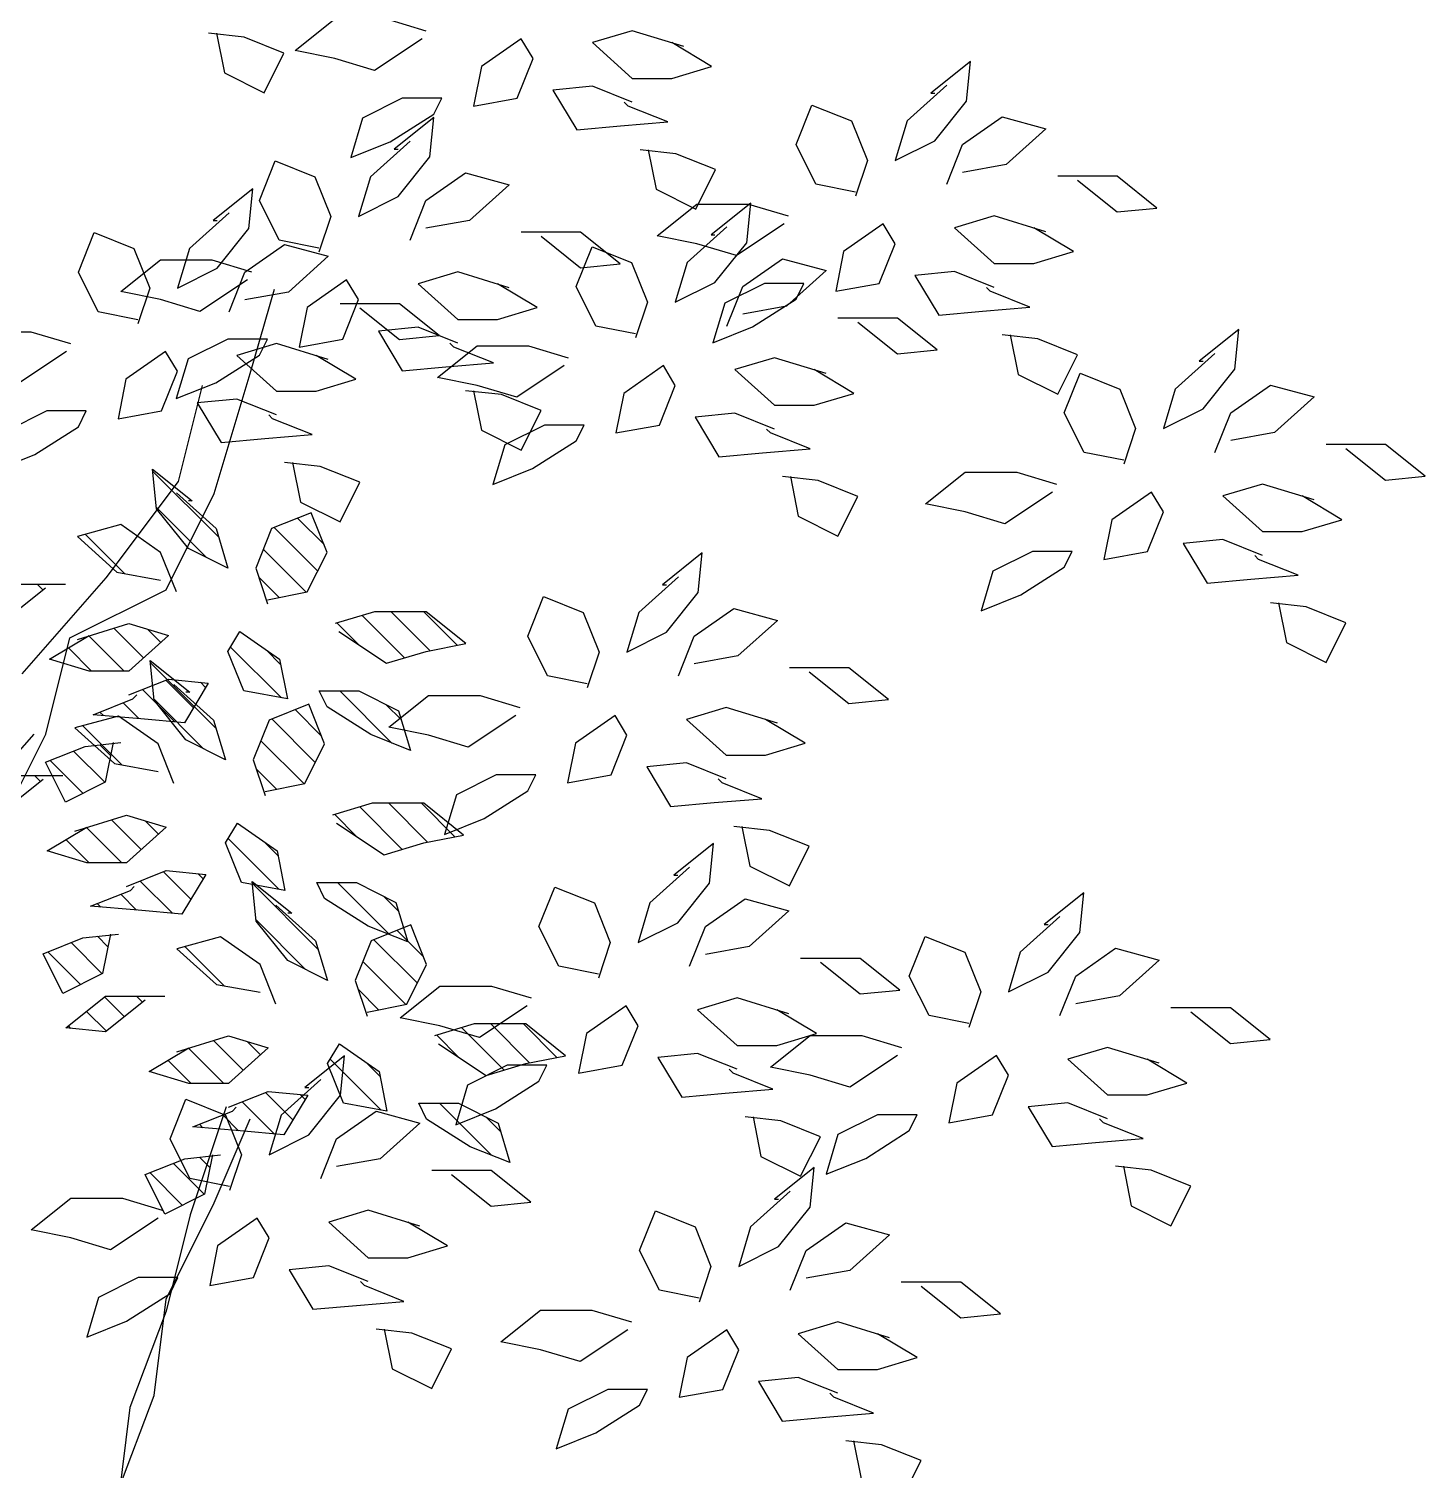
# Model space of a CAD drawing. Header units: millimetres. Extents: x 577 to 2337, y 236 to 943.
# Drawn here: x 823.376 to 824.844, y 700.283 to 701.798 of the extents above; entities that cross this region are included whole.
import ezdxf

# ---------------------------------------------------------------- set-up
doc = ezdxf.new("R2010")
doc.units = ezdxf.units.MM
doc.header["$LTSCALE"] = 0.01
doc.linetypes.add('SOLID_LINE', pattern=[0])
doc.layers.add('06-Furn', color=4, linetype='Continuous')

# ---------------------------------------------------------------- blocks, each defined once
blk = doc.blocks.new('Tree 04')
at = {"layer": '06-Furn', "color": 88, "linetype": 'SOLID_LINE'}
for p, q in [((848.4513, 598.9977), (848.493, 599.0311)), ((848.5472, 599.0311), (848.5888, 599.0186)), ((848.3977, 599.0119), (848.3602, 599.016)), ((848.3685, 599.016), (848.3769, 598.9744)), ((848.8056, 599.0186), (848.7639, 599.0061)), ((848.8598, 599.0019), (848.8056, 599.0186)), ((848.4394, 598.9952), (848.3977, 599.0119)), ((848.5847, 599.0102), (848.5347, 598.9769)), ((848.6889, 599.0102), (848.6472, 598.9811)), ((848.7014, 598.9894), (848.6889, 599.0102)), ((848.7639, 599.0061), (848.8056, 598.9686)), ((848.8889, 598.9811), (848.8473, 599.0061)), ((848.4186, 598.9535), (848.4394, 598.9952)), ((848.493, 598.9894), (848.4513, 598.9977)), ((848.5347, 598.9769), (848.493, 598.9894)), ((848.6847, 598.9478), (848.7014, 598.9894)), ((849.1612, 598.9863), (849.1195, 598.953)), ((849.157, 598.9447), (849.1612, 598.9863)), ((848.3769, 598.9744), (848.4186, 598.9535)), ((848.6472, 598.9811), (848.6389, 598.9394)), ((848.8056, 598.9686), (848.8473, 598.9686)), ((848.8473, 598.9686), (848.8889, 598.9811)), ((848.7639, 598.9603), (848.7222, 598.9561)), ((848.7222, 598.9561), (848.7472, 598.9144)), ((848.8056, 598.9436), (848.7639, 598.9603)), ((849.1362, 598.9614), (849.0945, 598.9239)), ((848.5638, 598.9478), (848.5222, 598.9269)), ((848.6055, 598.9478), (848.5638, 598.9478)), ((848.5972, 598.9311), (848.6055, 598.9478)), ((848.6389, 598.9394), (848.6847, 598.9478)), ((848.8014, 598.9394), (848.7972, 598.9436)), ((848.8431, 598.9228), (848.8014, 598.9394)), ((848.9778, 598.8989), (848.9945, 598.9405)), ((848.9945, 598.9405), (849.0361, 598.9239)), ((849.1195, 598.953), (849.1237, 598.953)), ((849.1237, 598.903), (849.157, 598.9447)), ((848.5222, 598.9269), (848.5097, 598.8853)), ((848.5513, 598.9019), (848.5972, 598.9311)), ((848.5971, 598.9276), (848.5555, 598.8943)), ((848.593, 598.886), (848.5971, 598.9276)), ((849.0361, 598.9239), (849.0528, 598.8822)), ((849.0945, 598.9239), (849.082, 598.8822)), ((849.1528, 598.8989), (849.1945, 598.928)), ((849.1945, 598.928), (849.2404, 598.9155)), ((848.7472, 598.9144), (848.7931, 598.9186)), ((848.7931, 598.9186), (848.8431, 598.9228)), ((849.2404, 598.9155), (849.1987, 598.8781)), ((848.5097, 598.8853), (848.5513, 598.9019)), ((848.5721, 598.9026), (848.5304, 598.8652)), ((848.5555, 598.8943), (848.5596, 598.8943)), ((848.8514, 598.8894), (848.8139, 598.8936)), ((848.8222, 598.8936), (848.8306, 598.852)), ((848.9986, 598.8572), (848.9778, 598.8989)), ((849.082, 598.8822), (849.1237, 598.903)), ((849.1362, 598.8572), (849.1528, 598.8989)), ((848.4137, 598.8402), (848.4304, 598.8818)), ((848.4304, 598.8818), (848.4721, 598.8652)), ((848.5596, 598.8443), (848.593, 598.886)), ((848.8931, 598.8728), (848.8514, 598.8894)), ((849.0528, 598.8822), (849.0403, 598.8447)), ((849.1987, 598.8781), (849.1528, 598.8697)), ((848.4721, 598.8652), (848.4888, 598.8235)), ((848.5304, 598.8652), (848.5179, 598.8235)), ((848.5888, 598.8402), (848.6305, 598.8693)), ((848.6305, 598.8693), (848.6763, 598.8568)), ((848.8723, 598.8311), (848.8931, 598.8728)), ((849.3154, 598.8656), (849.2529, 598.8656)), ((849.3571, 598.8322), (849.3154, 598.8656)), ((848.4068, 598.8523), (848.3651, 598.819)), ((848.4026, 598.8106), (848.4068, 598.8523)), ((848.6763, 598.8568), (848.6346, 598.8193)), ((848.8306, 598.852), (848.8723, 598.8311)), ((849.0403, 598.8489), (848.9986, 598.8572)), ((849.2737, 598.8614), (849.3154, 598.8281)), ((848.4346, 598.7985), (848.4137, 598.8402)), ((848.5179, 598.8235), (848.5596, 598.8443)), ((848.5721, 598.7985), (848.5888, 598.8402)), ((848.8319, 598.8031), (848.8736, 598.8364)), ((848.8736, 598.8364), (848.9278, 598.8364)), ((848.9301, 598.8373), (848.8884, 598.804)), ((848.9259, 598.7957), (848.9301, 598.8373)), ((848.9278, 598.8364), (848.9695, 598.8239)), ((849.3154, 598.8281), (849.3571, 598.8322)), ((848.3818, 598.8273), (848.3401, 598.7898)), ((848.3651, 598.819), (848.3693, 598.819)), ((848.4888, 598.8235), (848.4763, 598.786)), ((848.6346, 598.8193), (848.5888, 598.811)), ((849.1862, 598.8239), (849.1445, 598.8114)), ((849.2404, 598.8073), (849.1862, 598.8239)), ((848.2234, 598.7648), (848.2401, 598.8065)), ((848.2401, 598.8065), (848.2817, 598.7898)), ((848.3693, 598.769), (848.4026, 598.8106)), ((848.7513, 598.8068), (848.6888, 598.8068)), ((848.7097, 598.8027), (848.7513, 598.7694)), ((848.793, 598.7735), (848.7513, 598.8068)), ((848.8736, 598.7948), (848.8319, 598.8031)), ((848.9051, 598.8124), (848.8634, 598.7749)), ((848.8884, 598.804), (848.8926, 598.804)), ((848.9653, 598.8156), (848.9153, 598.7823)), ((849.0695, 598.8156), (849.0278, 598.7864)), ((849.082, 598.7948), (849.0695, 598.8156)), ((849.1445, 598.8114), (849.1862, 598.7739)), ((849.2695, 598.7864), (849.2279, 598.8114)), ((848.2817, 598.7898), (848.2984, 598.7482)), ((848.3401, 598.7898), (848.3276, 598.7482)), ((848.3984, 598.7648), (848.4401, 598.794)), ((848.4763, 598.7902), (848.4346, 598.7985)), ((848.4401, 598.794), (848.486, 598.7815)), ((848.7467, 598.7499), (848.7634, 598.7915)), ((848.7634, 598.7915), (848.805, 598.7749)), ((848.9153, 598.7823), (848.8736, 598.7948)), ((848.8926, 598.754), (848.9259, 598.7957)), ((849.0653, 598.7531), (849.082, 598.7948)), ((848.2679, 598.7444), (848.3096, 598.7777)), ((848.3096, 598.7777), (848.3637, 598.7777)), ((848.3637, 598.7777), (848.4054, 598.7652)), ((848.486, 598.7815), (848.4443, 598.744)), ((848.7513, 598.7694), (848.793, 598.7735)), ((848.805, 598.7749), (848.8217, 598.7332)), ((848.8634, 598.7749), (848.8509, 598.7332)), ((848.9217, 598.7499), (848.9634, 598.779)), ((848.9634, 598.779), (849.0093, 598.7665)), ((849.0278, 598.7864), (849.0195, 598.7448)), ((849.1862, 598.7739), (849.2279, 598.7739)), ((849.2279, 598.7739), (849.2695, 598.7864)), ((848.2442, 598.7232), (848.2234, 598.7648)), ((848.3276, 598.7482), (848.3693, 598.769)), ((848.4012, 598.7569), (848.3512, 598.7235)), ((848.3818, 598.7232), (848.3984, 598.7648)), ((848.5054, 598.7569), (848.4638, 598.7277)), ((848.5179, 598.736), (848.5054, 598.7569)), ((848.6221, 598.7652), (848.5805, 598.7527)), ((848.6763, 598.7485), (848.6221, 598.7652)), ((849.0093, 598.7665), (848.9676, 598.7291)), ((849.1445, 598.7656), (849.1028, 598.7614)), ((849.1028, 598.7614), (849.1278, 598.7198)), ((849.1862, 598.7489), (849.1445, 598.7656)), ((848.3096, 598.736), (848.2679, 598.7444)), ((848.2984, 598.7482), (848.2859, 598.7107)), ((848.4443, 598.744), (848.3984, 598.7357)), ((848.4041, 598.6585), (848.4294, 598.7469)), ((848.5805, 598.7527), (848.6221, 598.7152)), ((848.7055, 598.7277), (848.6638, 598.7527)), ((848.7675, 598.7082), (848.7467, 598.7499)), ((848.8509, 598.7332), (848.8926, 598.754)), ((848.9445, 598.7531), (848.9028, 598.7323)), ((848.9051, 598.7082), (848.9217, 598.7499)), ((848.9861, 598.7531), (848.9445, 598.7531)), ((848.9778, 598.7364), (848.9861, 598.7531)), ((849.0195, 598.7448), (849.0653, 598.7531)), ((849.182, 598.7448), (849.1779, 598.7489)), ((849.2237, 598.7281), (849.182, 598.7448)), ((848.3512, 598.7235), (848.3096, 598.736)), ((848.4638, 598.7277), (848.4554, 598.6861)), ((848.561, 598.7315), (848.4985, 598.7315)), ((848.5013, 598.6944), (848.5179, 598.736)), ((848.5193, 598.7273), (848.561, 598.694)), ((848.6027, 598.6982), (848.561, 598.7315)), ((848.6638, 598.7152), (848.7055, 598.7277)), ((848.8217, 598.7332), (848.8092, 598.6957)), ((848.9028, 598.7323), (848.8903, 598.6906)), ((848.9676, 598.7291), (848.9217, 598.7207)), ((848.9319, 598.7073), (848.9778, 598.7364)), ((849.1737, 598.7239), (849.2237, 598.7281)), ((848.2859, 598.7148), (848.2442, 598.7232)), ((848.6221, 598.7152), (848.6638, 598.7152)), ((849.0843, 598.7166), (849.0218, 598.7166)), ((849.0426, 598.7124), (849.0843, 598.6791)), ((849.126, 598.6832), (849.0843, 598.7166)), ((849.1278, 598.7198), (849.1737, 598.7239)), ((848.1192, 598.7023), (848.1734, 598.7023)), ((848.1734, 598.7023), (848.2151, 598.6898)), ((848.5805, 598.7069), (848.5388, 598.7027)), ((848.5388, 598.7027), (848.5638, 598.6611)), ((848.561, 598.694), (848.6027, 598.6982)), ((848.6221, 598.6902), (848.5805, 598.7069)), ((848.8092, 598.6999), (848.7675, 598.7082)), ((848.8903, 598.6906), (848.9319, 598.7073)), ((849.232, 598.6948), (849.1945, 598.699)), ((849.2029, 598.699), (849.2112, 598.6573)), ((849.4432, 598.7045), (849.4015, 598.6712)), ((849.439, 598.6629), (849.4432, 598.7045)), ((848.2109, 598.6815), (848.1609, 598.6482)), ((848.3151, 598.6815), (848.2734, 598.6524)), ((848.3276, 598.6607), (848.3151, 598.6815)), ((848.3804, 598.6944), (848.3387, 598.6736)), ((848.4221, 598.6944), (848.3804, 598.6944)), ((848.4318, 598.6898), (848.3901, 598.6774)), ((848.4137, 598.6777), (848.4221, 598.6944)), ((848.486, 598.6732), (848.4318, 598.6898)), ((848.4554, 598.6861), (848.5013, 598.6944)), ((848.6008, 598.6541), (848.6425, 598.6874)), ((848.618, 598.6861), (848.6138, 598.6902)), ((848.6597, 598.6694), (848.618, 598.6861)), ((848.6425, 598.6874), (848.6967, 598.6874)), ((848.6967, 598.6874), (848.7384, 598.6749)), ((849.0843, 598.6791), (849.126, 598.6832)), ((849.2737, 598.6781), (849.232, 598.6948)), ((848.3387, 598.6736), (848.3262, 598.6319)), ((848.3679, 598.6486), (848.4137, 598.6777)), ((848.3901, 598.6774), (848.4318, 598.6399)), ((848.5151, 598.6524), (848.4735, 598.6774)), ((848.6096, 598.6652), (848.6597, 598.6694)), ((848.7342, 598.6666), (848.6842, 598.6333)), ((848.8384, 598.6666), (848.7967, 598.6374)), ((848.8509, 598.6458), (848.8384, 598.6666)), ((848.9551, 598.6749), (848.9134, 598.6624)), ((849.0093, 598.6582), (848.9551, 598.6749)), ((849.2529, 598.6365), (849.2737, 598.6781)), ((849.4182, 598.6795), (849.3765, 598.642)), ((849.4015, 598.6712), (849.4057, 598.6712)), ((848.2734, 598.6524), (848.2651, 598.6107)), ((848.3109, 598.619), (848.3276, 598.6607)), ((848.3661, 598.5321), (848.4041, 598.6585)), ((848.4735, 598.6399), (848.5151, 598.6524)), ((848.5638, 598.6611), (848.6096, 598.6652)), ((848.6425, 598.6458), (848.6008, 598.6541)), ((848.9134, 598.6624), (848.9551, 598.6249)), ((849.0384, 598.6374), (848.9968, 598.6624)), ((849.2112, 598.6573), (849.2529, 598.6365)), ((849.2598, 598.617), (849.2765, 598.6587)), ((849.2765, 598.6587), (849.3182, 598.642)), ((849.4057, 598.6212), (849.439, 598.6629)), ((848.3262, 598.6319), (848.3679, 598.6486)), ((848.3535, 598.6458), (848.3282, 598.5447)), ((848.4318, 598.6399), (848.4735, 598.6399)), ((848.668, 598.6361), (848.6305, 598.6402)), ((848.6388, 598.6402), (848.6471, 598.5986)), ((848.6842, 598.6333), (848.6425, 598.6458)), ((848.7097, 598.6194), (848.668, 598.6361)), ((848.7967, 598.6374), (848.7884, 598.5958)), ((848.8342, 598.6041), (848.8509, 598.6458)), ((848.9968, 598.6249), (849.0384, 598.6374)), ((849.3182, 598.642), (849.3348, 598.6004)), ((849.3765, 598.642), (849.364, 598.6004)), ((849.4349, 598.617), (849.4765, 598.6462)), ((849.4765, 598.6462), (849.5224, 598.6337)), ((848.3901, 598.6315), (848.3484, 598.6274)), ((848.3484, 598.6274), (848.3734, 598.5857)), ((848.4318, 598.6149), (848.3901, 598.6315)), ((848.9551, 598.6249), (848.9968, 598.6249)), ((849.364, 598.6004), (849.4057, 598.6212)), ((849.5224, 598.6337), (849.4807, 598.5962)), ((848.1901, 598.619), (848.1484, 598.5982)), ((848.2317, 598.619), (848.1901, 598.619)), ((848.2234, 598.6024), (848.2317, 598.619)), ((848.2651, 598.6107), (848.3109, 598.619)), ((848.4276, 598.6107), (848.4235, 598.6149)), ((848.4693, 598.5941), (848.4276, 598.6107)), ((848.6888, 598.5778), (848.7097, 598.6194)), ((848.9134, 598.6166), (848.8717, 598.6124)), ((848.8717, 598.6124), (848.8967, 598.5708)), ((848.9551, 598.5999), (848.9134, 598.6166)), ((849.2807, 598.5754), (849.2598, 598.617)), ((849.4182, 598.5754), (849.4349, 598.617)), ((848.1775, 598.5732), (848.2234, 598.6024)), ((848.3734, 598.5857), (848.4193, 598.5899)), ((848.4193, 598.5899), (848.4693, 598.5941)), ((848.6471, 598.5986), (848.6888, 598.5778)), ((848.7134, 598.6041), (848.6717, 598.5833)), ((848.755, 598.6041), (848.7134, 598.6041)), ((848.7467, 598.5874), (848.755, 598.6041)), ((848.7884, 598.5958), (848.8342, 598.6041)), ((848.9509, 598.5958), (848.9468, 598.5999)), ((848.9926, 598.5791), (848.9509, 598.5958)), ((849.3348, 598.6004), (849.3223, 598.5629)), ((849.4807, 598.5962), (849.4349, 598.5879)), ((848.6717, 598.5833), (848.6592, 598.5416)), ((848.7009, 598.5583), (848.7467, 598.5874)), ((848.8967, 598.5708), (848.9426, 598.5749)), ((848.9426, 598.5749), (848.9926, 598.5791)), ((849.3223, 598.5671), (849.2807, 598.5754)), ((849.5974, 598.5837), (849.5349, 598.5837)), ((849.5557, 598.5796), (849.5974, 598.5462)), ((849.6391, 598.5504), (849.5974, 598.5837)), ((848.1359, 598.5566), (848.1775, 598.5732)), ((848.4776, 598.5607), (848.4401, 598.5649)), ((848.4485, 598.5649), (848.4568, 598.5232)), ((848.5193, 598.5441), (848.4776, 598.5607)), ((848.3282, 598.5447), (848.2523, 598.4436)), ((848.3056, 598.5162), (848.3014, 598.5578)), ((848.3014, 598.5578), (848.3431, 598.5245)), ((848.3709, 598.4863), (848.3017, 598.5554)), ((848.6592, 598.5416), (848.7009, 598.5583)), ((849.0009, 598.5458), (848.9634, 598.55)), ((848.9718, 598.55), (848.9801, 598.5083)), ((849.0426, 598.5291), (849.0009, 598.5458)), ((849.1139, 598.5213), (849.1556, 598.5546)), ((849.1556, 598.5546), (849.2098, 598.5546)), ((849.2098, 598.5546), (849.2515, 598.5421)), ((849.5974, 598.5462), (849.6391, 598.5504)), ((848.3156, 598.431), (848.3661, 598.5321)), ((848.3265, 598.5328), (848.3681, 598.4953)), ((848.4985, 598.5024), (848.5193, 598.5441)), ((849.2473, 598.5337), (849.1973, 598.5004)), ((849.3515, 598.5337), (849.3098, 598.5046)), ((849.364, 598.5129), (849.3515, 598.5337)), ((849.4682, 598.5421), (849.4265, 598.5296)), ((849.4265, 598.5296), (849.4682, 598.4921)), ((849.5224, 598.5254), (849.4682, 598.5421)), ((849.5516, 598.5046), (849.5099, 598.5296)), ((848.3576, 598.4652), (848.3055, 598.5173)), ((848.339, 598.4745), (848.3056, 598.5162)), ((848.3431, 598.5245), (848.339, 598.5245)), ((848.4568, 598.5232), (848.4985, 598.5024)), ((849.0218, 598.4875), (849.0426, 598.5291)), ((849.1556, 598.5129), (849.1139, 598.5213)), ((848.2681, 598.4995), (848.2223, 598.487)), ((848.3098, 598.4703), (848.2681, 598.4995)), ((848.4682, 598.512), (848.4265, 598.4953)), ((848.4816, 598.4785), (848.4538, 598.5062)), ((848.4848, 598.4703), (848.4682, 598.512)), ((848.9801, 598.5083), (849.0218, 598.4875)), ((849.1973, 598.5004), (849.1556, 598.5129)), ((849.3098, 598.5046), (849.3015, 598.4629)), ((849.3473, 598.4713), (849.364, 598.5129)), ((849.5099, 598.4921), (849.5516, 598.5046)), ((848.2223, 598.487), (848.2639, 598.4495)), ((848.2718, 598.4481), (848.2306, 598.4893)), ((848.3681, 598.4953), (848.3806, 598.4537)), ((848.4265, 598.4953), (848.4098, 598.4537)), ((848.475, 598.4507), (848.4293, 598.4964)), ((849.4265, 598.4838), (849.3849, 598.4796)), ((849.4682, 598.4671), (849.4265, 598.4838)), ((849.4682, 598.4921), (849.5099, 598.4921)), ((848.3265, 598.4287), (848.3098, 598.4703)), ((848.3806, 598.4537), (848.339, 598.4745)), ((848.463, 598.4285), (848.4178, 598.4736)), ((848.464, 598.4287), (848.4848, 598.4703)), ((848.8792, 598.4697), (848.8375, 598.4363)), ((848.875, 598.428), (848.8792, 598.4697)), ((849.2265, 598.4713), (849.1848, 598.4504)), ((849.2682, 598.4713), (849.2265, 598.4713)), ((849.2598, 598.4546), (849.2682, 598.4713)), ((849.3015, 598.4629), (849.3473, 598.4713)), ((849.3849, 598.4796), (849.4099, 598.438)), ((848.4098, 598.4537), (848.4223, 598.4162)), ((849.214, 598.4255), (849.2598, 598.4546)), ((849.464, 598.4629), (849.4599, 598.4671)), ((849.5057, 598.4463), (849.464, 598.4629)), ((848.2639, 598.4495), (848.3098, 598.4412)), ((848.4344, 598.4228), (848.413, 598.4441)), ((848.8541, 598.4447), (848.8125, 598.4072)), ((849.1848, 598.4504), (849.1723, 598.4088)), ((849.4099, 598.438), (849.4557, 598.4421)), ((849.4557, 598.4421), (849.5057, 598.4463)), ((848.1472, 598.437), (848.2098, 598.437)), ((848.1889, 598.4328), (848.1472, 598.3995)), ((848.1862, 598.4307), (848.1799, 598.437)), ((848.4223, 598.4204), (848.464, 598.4287)), ((848.6958, 598.3822), (848.7124, 598.4238)), ((848.7124, 598.4238), (848.7541, 598.4072)), ((848.8375, 598.4363), (848.8416, 598.4363)), ((848.8416, 598.3864), (848.875, 598.428)), ((849.1723, 598.4088), (849.214, 598.4255)), ((848.8708, 598.3822), (848.9125, 598.4113)), ((848.9125, 598.4113), (848.9583, 598.3988)), ((849.5141, 598.413), (849.4765, 598.4171)), ((849.4849, 598.4171), (849.4932, 598.3755)), ((849.5557, 598.3963), (849.5141, 598.413)), ((848.2223, 598.3787), (848.2764, 598.3954)), ((848.2764, 598.3954), (848.3181, 598.3829)), ((848.5348, 598.4079), (848.4932, 598.3954)), ((848.5185, 598.3729), (848.4954, 598.396)), ((848.5663, 598.3594), (848.5218, 598.4039)), ((848.589, 598.4079), (848.5348, 598.4079)), ((848.593, 598.367), (848.5522, 598.4079)), ((848.6216, 598.3727), (848.5865, 598.4079)), ((848.6307, 598.3745), (848.589, 598.4079)), ((848.7541, 598.4072), (848.7708, 598.3655)), ((848.8125, 598.4072), (848.8, 598.3655)), ((848.9583, 598.3988), (848.9167, 598.3614)), ((849.5349, 598.3546), (849.5557, 598.3963)), ((848.1931, 598.3579), (848.2348, 598.3829)), ((848.2716, 598.3454), (848.2343, 598.3826)), ((848.2919, 598.3593), (848.2607, 598.3905)), ((848.3181, 598.3829), (848.2764, 598.3454)), ((848.31, 598.3756), (848.2961, 598.3895)), ((848.3806, 598.3662), (848.3931, 598.387)), ((848.3931, 598.387), (848.4348, 598.3579)), ((848.4973, 598.387), (848.5474, 598.3537)), ((848.7166, 598.3405), (848.6958, 598.3822)), ((848.8, 598.3655), (848.8416, 598.3864)), ((848.8541, 598.3405), (848.8708, 598.3822)), ((848.2373, 598.3454), (848.2129, 598.3698)), ((848.3973, 598.3246), (848.3806, 598.3662)), ((848.4368, 598.3174), (848.3834, 598.3708)), ((848.4359, 598.3526), (848.4208, 598.3677)), ((848.5474, 598.3537), (848.589, 598.3662)), ((848.589, 598.3662), (848.6307, 598.3745)), ((848.7708, 598.3655), (848.7583, 598.328)), ((849.4932, 598.3755), (849.5349, 598.3546)), ((848.2348, 598.3454), (848.1931, 598.3579)), ((848.303, 598.3149), (848.2988, 598.3565)), ((848.2988, 598.3565), (848.3405, 598.3232)), ((848.3682, 598.285), (848.2991, 598.3541)), ((848.4348, 598.3579), (848.4432, 598.3162)), ((848.9167, 598.3614), (848.8708, 598.353)), ((849.0334, 598.3489), (848.9708, 598.3489)), ((849.075, 598.3155), (849.0334, 598.3489)), ((848.2764, 598.3454), (848.2348, 598.3454)), ((848.2764, 598.3204), (848.3181, 598.3371)), ((848.3443, 598.307), (848.3153, 598.3359)), ((848.3181, 598.3371), (848.3598, 598.3329)), ((848.3598, 598.3329), (848.3348, 598.2912)), ((848.3571, 598.3284), (848.3519, 598.3337)), ((848.7583, 598.3322), (848.7166, 598.3405)), ((848.9917, 598.3447), (849.0334, 598.3114)), ((848.2806, 598.3162), (848.2848, 598.3204)), ((848.3248, 598.2921), (848.2908, 598.3261)), ((848.3238, 598.3315), (848.3655, 598.294)), ((848.3405, 598.3232), (848.3364, 598.3232)), ((848.4432, 598.3162), (848.3973, 598.3246)), ((848.4848, 598.3079), (848.4765, 598.3246)), ((848.4765, 598.3246), (848.5182, 598.3246)), ((848.553, 598.2698), (848.4983, 598.3246)), ((848.5182, 598.3246), (848.5599, 598.3037)), ((848.5499, 598.2864), (848.5916, 598.3197)), ((848.5916, 598.3197), (848.6458, 598.3197)), ((848.6458, 598.3197), (848.6874, 598.3072)), ((848.2389, 598.2996), (848.2806, 598.3162)), ((848.2497, 598.2987), (848.246, 598.3024)), ((848.2871, 598.2956), (848.2705, 598.3122)), ((848.355, 598.2639), (848.3029, 598.316)), ((848.3364, 598.2732), (848.303, 598.3149)), ((848.4656, 598.3107), (848.4239, 598.294)), ((848.479, 598.2772), (848.4512, 598.305)), ((848.4822, 598.269), (848.4656, 598.3107)), ((848.5307, 598.2787), (848.4848, 598.3079)), ((848.5626, 598.2945), (848.5469, 598.3102)), ((848.5599, 598.3037), (848.5724, 598.2621)), ((848.9042, 598.3072), (848.8625, 598.2947)), ((848.9583, 598.2906), (848.9042, 598.3072)), ((849.0334, 598.3114), (849.075, 598.3155)), ((848.2655, 598.2982), (848.2197, 598.2857)), ((848.2692, 598.2468), (848.228, 598.288)), ((848.2889, 598.2954), (848.2389, 598.2996)), ((848.3072, 598.269), (848.2655, 598.2982)), ((848.3348, 598.2912), (848.2889, 598.2954)), ((848.3655, 598.294), (848.378, 598.2524)), ((848.4239, 598.294), (848.4072, 598.2524)), ((848.4724, 598.2494), (848.4267, 598.2952)), ((848.6833, 598.2989), (848.6333, 598.2656)), ((848.7875, 598.2989), (848.7458, 598.2697)), ((848.8, 598.2781), (848.7875, 598.2989)), ((848.8625, 598.2947), (848.9042, 598.2572)), ((848.9875, 598.2697), (848.9458, 598.2947)), ((848.1764, 598.2793), (848.0879, 598.1782)), ((848.2197, 598.2857), (848.2613, 598.2482)), ((848.378, 598.2524), (848.3364, 598.2732)), ((848.4603, 598.2272), (848.4152, 598.2723)), ((848.5724, 598.2621), (848.5307, 598.2787)), ((848.5916, 598.2781), (848.5499, 598.2864)), ((848.6333, 598.2656), (848.5916, 598.2781)), ((848.7833, 598.2364), (848.8, 598.2781)), ((848.1889, 598.2496), (848.2306, 598.2662)), ((848.2511, 598.2286), (848.2184, 598.2614)), ((848.2306, 598.2662), (848.2681, 598.2704)), ((848.2571, 598.2569), (848.2461, 598.268)), ((848.2598, 598.2704), (848.2514, 598.2288)), ((848.3238, 598.2274), (848.3072, 598.269)), ((848.4614, 598.2274), (848.4822, 598.269)), ((848.7458, 598.2697), (848.7375, 598.2281)), ((848.9042, 598.2572), (848.9458, 598.2572)), ((848.9458, 598.2572), (848.9875, 598.2697)), ((848.2098, 598.2079), (848.1889, 598.2496)), ((848.2282, 598.2172), (848.1938, 598.2516)), ((848.2613, 598.2482), (848.3072, 598.2399)), ((848.4072, 598.2524), (848.4197, 598.2149)), ((848.4317, 598.2215), (848.4104, 598.2428)), ((848.8625, 598.2489), (848.8208, 598.2447)), ((848.8208, 598.2447), (848.8458, 598.2031)), ((848.9042, 598.2322), (848.8625, 598.2489)), ((848.1446, 598.2357), (848.2071, 598.2357)), ((848.1863, 598.2316), (848.1446, 598.1982)), ((848.1836, 598.2294), (848.1773, 598.2357)), ((848.2514, 598.2288), (848.2098, 598.2079)), ((848.4197, 598.2191), (848.4614, 598.2274)), ((848.6624, 598.2364), (848.6208, 598.2156)), ((848.7041, 598.2364), (848.6624, 598.2364)), ((848.6958, 598.2197), (848.7041, 598.2364)), ((848.7375, 598.2281), (848.7833, 598.2364)), ((848.9, 598.2281), (848.8958, 598.2322)), ((848.9417, 598.2114), (848.9, 598.2281)), ((848.6208, 598.2156), (848.6082, 598.1739)), ((848.6499, 598.1906), (848.6958, 598.2197)), ((848.8917, 598.2073), (848.9417, 598.2114)), ((848.5322, 598.2066), (848.4906, 598.1941)), ((848.5637, 598.1581), (848.5192, 598.2027)), ((848.5864, 598.2066), (848.5322, 598.2066)), ((848.5904, 598.1657), (848.5496, 598.2066)), ((848.619, 598.1714), (848.5839, 598.2066)), ((848.6281, 598.1732), (848.5864, 598.2066)), ((848.8458, 598.2031), (848.8917, 598.2073)), ((848.1905, 598.1566), (848.2322, 598.1816)), ((848.2197, 598.1774), (848.2738, 598.1941)), ((848.269, 598.1441), (848.2317, 598.1813)), ((848.2893, 598.158), (848.2581, 598.1892)), ((848.2738, 598.1941), (848.3155, 598.1816)), ((848.3155, 598.1816), (848.2738, 598.1441)), ((848.3074, 598.1743), (848.2935, 598.1882)), ((848.378, 598.1649), (848.3905, 598.1857)), ((848.3905, 598.1857), (848.4322, 598.1566)), ((848.5159, 598.1717), (848.4928, 598.1947)), ((848.4947, 598.1857), (848.5447, 598.1524)), ((848.6082, 598.1739), (848.6499, 598.1906)), ((848.95, 598.1781), (848.9125, 598.1823)), ((848.9208, 598.1823), (848.9292, 598.1406)), ((848.2346, 598.1441), (848.2103, 598.1685)), ((848.4342, 598.1161), (848.3808, 598.1695)), ((848.4333, 598.1513), (848.4182, 598.1664)), ((848.5864, 598.1649), (848.6281, 598.1732)), ((848.9917, 598.1614), (848.95, 598.1781)), ((848.2322, 598.1441), (848.1905, 598.1566)), ((848.3947, 598.1233), (848.378, 598.1649)), ((848.4322, 598.1566), (848.4405, 598.1149)), ((848.5447, 598.1524), (848.5864, 598.1649)), ((848.8909, 598.1643), (848.8492, 598.131)), ((848.8867, 598.1227), (848.8909, 598.1643)), ((848.9708, 598.1198), (848.9917, 598.1614)), ((848.2738, 598.1441), (848.2322, 598.1441)), ((848.2738, 598.1191), (848.3155, 598.1358)), ((848.3155, 598.1358), (848.3572, 598.1316)), ((848.8659, 598.1393), (848.8242, 598.1019)), ((848.9292, 598.1406), (848.9708, 598.1198)), ((848.3222, 598.0909), (848.2882, 598.1248)), ((848.3416, 598.1057), (848.3127, 598.1346)), ((848.3572, 598.1316), (848.3322, 598.0899)), ((848.3545, 598.1272), (848.3493, 598.1324)), ((848.4405, 598.1149), (848.3947, 598.1233)), ((848.4103, 598.0828), (848.4061, 598.1245)), ((848.4061, 598.1245), (848.4478, 598.0912)), ((848.4755, 598.053), (848.4063, 598.1221)), ((848.4822, 598.1066), (848.4739, 598.1233)), ((848.4739, 598.1233), (848.5156, 598.1233)), ((848.5504, 598.0685), (848.4956, 598.1233)), ((848.5156, 598.1233), (848.5572, 598.1024)), ((848.8492, 598.131), (848.8534, 598.131)), ((848.8534, 598.081), (848.8867, 598.1227)), ((848.2363, 598.0983), (848.278, 598.1149)), ((848.2845, 598.0943), (848.2679, 598.1109)), ((848.278, 598.1149), (848.2822, 598.1191)), ((848.5281, 598.0775), (848.4822, 598.1066)), ((848.56, 598.0932), (848.5443, 598.1089)), ((848.7075, 598.0769), (848.7242, 598.1185)), ((848.7242, 598.1185), (848.7659, 598.1019)), ((848.8826, 598.0769), (848.9243, 598.106)), ((848.9243, 598.106), (848.9701, 598.0935)), ((849.2802, 598.1124), (849.2385, 598.0791)), ((849.2761, 598.0707), (849.2802, 598.1124)), ((848.2863, 598.0941), (848.2363, 598.0983)), ((848.247, 598.0974), (848.2433, 598.1011)), ((848.3322, 598.0899), (848.2863, 598.0941)), ((848.4311, 598.0995), (848.4728, 598.062)), ((848.4478, 598.0912), (848.4436, 598.0912)), ((848.5572, 598.1024), (848.5698, 598.0608)), ((848.7659, 598.1019), (848.7825, 598.0602)), ((848.8242, 598.1019), (848.8117, 598.0602)), ((848.9701, 598.0935), (848.9284, 598.056)), ((848.4623, 598.0319), (848.4102, 598.084)), ((848.4436, 598.0412), (848.4103, 598.0828)), ((848.5698, 598.0608), (848.5281, 598.0775)), ((848.5728, 598.0787), (848.5311, 598.062)), ((848.5895, 598.037), (848.5728, 598.0787)), ((848.7284, 598.0352), (848.7075, 598.0769)), ((848.8117, 598.0602), (848.8534, 598.081)), ((848.8659, 598.0352), (848.8826, 598.0769)), ((849.2552, 598.0874), (849.2135, 598.0499)), ((849.2385, 598.0791), (849.2427, 598.0791)), ((848.1863, 598.0483), (848.228, 598.065)), ((848.2485, 598.0273), (848.2157, 598.0601)), ((848.228, 598.065), (848.2655, 598.0691)), ((848.2545, 598.0557), (848.2434, 598.0667)), ((848.2572, 598.0691), (848.2488, 598.0275)), ((848.3728, 598.0662), (848.3269, 598.0537)), ((848.4144, 598.037), (848.3728, 598.0662)), ((848.4728, 598.062), (848.4853, 598.0204)), ((848.5311, 598.062), (848.5145, 598.0204)), ((848.5797, 598.0174), (848.534, 598.0631)), ((848.5862, 598.0452), (848.5585, 598.0729)), ((848.7825, 598.0602), (848.77, 598.0227)), ((849.0968, 598.0249), (849.1135, 598.0666)), ((849.1135, 598.0666), (849.1552, 598.0499)), ((849.2427, 598.0291), (849.2761, 598.0707)), ((848.2071, 598.0066), (848.1863, 598.0483)), ((848.2256, 598.0159), (848.1912, 598.0503)), ((848.3269, 598.0537), (848.3686, 598.0162)), ((848.3765, 598.0148), (848.3353, 598.056)), ((848.9284, 598.056), (848.8826, 598.0477)), ((849.1552, 598.0499), (849.1719, 598.0083)), ((849.2135, 598.0499), (849.201, 598.0083)), ((849.2719, 598.0249), (849.3136, 598.0541)), ((849.3136, 598.0541), (849.3594, 598.0416)), ((848.4311, 597.9954), (848.4144, 598.037)), ((848.4853, 598.0204), (848.4436, 598.0412)), ((848.5676, 597.9952), (848.5225, 598.0403)), ((848.5687, 597.9954), (848.5895, 598.037)), ((848.77, 598.0269), (848.7284, 598.0352)), ((849.0451, 598.0435), (848.9826, 598.0435)), ((849.0034, 598.0394), (849.0451, 598.0061)), ((849.0868, 598.0102), (849.0451, 598.0435)), ((849.3594, 598.0416), (849.3177, 598.0041)), ((848.2488, 598.0275), (848.2071, 598.0066)), ((848.3686, 598.0162), (848.4144, 598.0079)), ((848.5145, 598.0204), (848.527, 597.9829)), ((848.5616, 597.9811), (848.6033, 598.0144)), ((848.6033, 598.0144), (848.6575, 598.0144)), ((848.6575, 598.0144), (848.6992, 598.0019)), ((849.1177, 597.9833), (849.0968, 598.0249)), ((849.201, 598.0083), (849.2427, 598.0291)), ((849.2552, 597.9833), (849.2719, 598.0249)), ((848.2102, 597.9704), (848.2519, 598.0037)), ((848.2718, 597.9822), (848.251, 598.003)), ((848.2519, 598.0037), (848.3144, 598.0037)), ((848.2936, 597.9995), (848.2519, 597.9662)), ((848.2909, 597.9974), (848.2846, 598.0037)), ((848.539, 597.9895), (848.5177, 598.0108)), ((848.9159, 598.0019), (848.8742, 597.9894)), ((848.9701, 597.9852), (848.9159, 598.0019)), ((849.0451, 598.0061), (849.0868, 598.0102)), ((849.1719, 598.0083), (849.1594, 597.9708)), ((849.3177, 598.0041), (849.2719, 597.9958)), ((848.2528, 597.9669), (848.2319, 597.9878)), ((848.527, 597.987), (848.5687, 597.9954)), ((848.695, 597.9936), (848.645, 597.9602)), ((848.7992, 597.9936), (848.7575, 597.9644)), ((848.8117, 597.9727), (848.7992, 597.9936)), ((848.8742, 597.9894), (848.9159, 597.9519)), ((848.9993, 597.9644), (848.9576, 597.9894)), ((849.4344, 597.9916), (849.3719, 597.9916)), ((849.3928, 597.9874), (849.4344, 597.9541)), ((849.4761, 597.9583), (849.4344, 597.9916)), ((848.2519, 597.9662), (848.2102, 597.9704)), ((848.2155, 597.9699), (848.2129, 597.9725)), ((848.6033, 597.9727), (848.5616, 597.9811)), ((848.6395, 597.9746), (848.5978, 597.9621)), ((848.645, 597.9602), (848.6033, 597.9727)), ((848.671, 597.9261), (848.6265, 597.9706)), ((848.6937, 597.9746), (848.6395, 597.9746)), ((848.6977, 597.9337), (848.6568, 597.9746)), ((848.7263, 597.9394), (848.6912, 597.9746)), ((848.7354, 597.9412), (848.6937, 597.9746)), ((848.795, 597.9311), (848.8117, 597.9727)), ((849.1594, 597.9749), (849.1177, 597.9833)), ((848.3269, 597.9454), (848.3811, 597.9621)), ((848.3966, 597.926), (848.3654, 597.9572)), ((848.3811, 597.9621), (848.4228, 597.9496)), ((848.4147, 597.9423), (848.4008, 597.9562)), ((848.4853, 597.9329), (848.4978, 597.9537)), ((848.4978, 597.9537), (848.5395, 597.9246)), ((848.6231, 597.9396), (848.6001, 597.9627)), ((848.602, 597.9537), (848.652, 597.9204)), ((848.7575, 597.9644), (848.7492, 597.9228)), ((848.951, 597.9291), (848.9926, 597.9624)), ((848.9576, 597.9519), (848.9993, 597.9644)), ((848.9926, 597.9624), (849.0468, 597.9624)), ((849.0468, 597.9624), (849.0885, 597.95)), ((849.4344, 597.9541), (849.4761, 597.9583)), ((848.2977, 597.9246), (848.3394, 597.9496)), ((848.3762, 597.9121), (848.339, 597.9493)), ((848.4228, 597.9496), (848.3811, 597.9121)), ((848.5031, 597.9412), (848.4614, 597.9079)), ((848.499, 597.8996), (848.5031, 597.9412)), ((848.6937, 597.9329), (848.7354, 597.9412)), ((848.8742, 597.9436), (848.8326, 597.9394)), ((848.8326, 597.9394), (848.8576, 597.8978)), ((848.9159, 597.9269), (848.8742, 597.9436)), ((848.9159, 597.9519), (848.9576, 597.9519)), ((849.0843, 597.9416), (849.0343, 597.9083)), ((849.1885, 597.9416), (849.1469, 597.9125)), ((849.201, 597.9208), (849.1885, 597.9416)), ((849.3052, 597.95), (849.2636, 597.9375)), ((849.3594, 597.9333), (849.3052, 597.95)), ((848.3394, 597.9121), (848.2977, 597.9246)), ((848.3419, 597.9121), (848.3175, 597.9364)), ((848.502, 597.8913), (848.4853, 597.9329)), ((848.5415, 597.8841), (848.4881, 597.9375)), ((848.5405, 597.9193), (848.5255, 597.9344)), ((848.5395, 597.9246), (848.5478, 597.8829)), ((848.6742, 597.9311), (848.6325, 597.9103)), ((848.652, 597.9204), (848.6937, 597.9329)), ((848.7159, 597.9311), (848.6742, 597.9311)), ((848.7075, 597.9144), (848.7159, 597.9311)), ((848.7492, 597.9228), (848.795, 597.9311)), ((848.9117, 597.9228), (848.9076, 597.9269)), ((848.9926, 597.9208), (848.951, 597.9291)), ((849.2636, 597.9375), (849.3052, 597.9)), ((849.3886, 597.9125), (849.3469, 597.9375)), ((848.3811, 597.9121), (848.3394, 597.9121)), ((848.4781, 597.9162), (848.4364, 597.8787)), ((848.6325, 597.9103), (848.62, 597.8686)), ((848.6617, 597.8853), (848.7075, 597.9144)), ((848.9534, 597.9061), (848.9117, 597.9228)), ((849.0343, 597.9083), (848.9926, 597.9208)), ((849.1469, 597.9125), (849.1385, 597.8708)), ((849.1844, 597.8791), (849.201, 597.9208)), ((849.3469, 597.9), (849.3886, 597.9125)), ((848.3197, 597.8537), (848.3364, 597.8954)), ((848.3364, 597.8954), (848.3781, 597.8787)), ((848.3811, 597.8871), (848.4228, 597.9037)), ((848.4489, 597.8737), (848.42, 597.9026)), ((848.4228, 597.9037), (848.4645, 597.8996)), ((848.4645, 597.8996), (848.4395, 597.8579)), ((848.4618, 597.8951), (848.4566, 597.9004)), ((848.4614, 597.9079), (848.4656, 597.9079)), ((848.4656, 597.8579), (848.499, 597.8996)), ((848.8576, 597.8978), (848.9034, 597.9019)), ((848.9034, 597.9019), (848.9534, 597.9061)), ((849.3052, 597.9), (849.3469, 597.9)), ((848.3788, 597.8875), (848.3409, 597.7738)), ((848.3436, 597.8663), (848.3853, 597.8829)), ((848.3917, 597.8623), (848.3751, 597.8789)), ((848.3781, 597.8787), (848.3948, 597.8371)), ((848.3853, 597.8829), (848.3894, 597.8871)), ((848.4295, 597.8588), (848.3955, 597.8928)), ((848.4364, 597.8787), (848.4239, 597.8371)), ((848.4948, 597.8537), (848.5365, 597.8829)), ((848.5478, 597.8829), (848.502, 597.8913)), ((848.5365, 597.8829), (848.5823, 597.8704)), ((848.5895, 597.8746), (848.5812, 597.8913)), ((848.5812, 597.8913), (848.6228, 597.8913)), ((848.6576, 597.8365), (848.6029, 597.8913)), ((848.62, 597.8686), (848.6617, 597.8853)), ((848.6228, 597.8913), (848.6645, 597.8704)), ((849.0635, 597.8791), (849.0218, 597.8583)), ((849.1052, 597.8791), (849.0635, 597.8791)), ((849.0968, 597.8625), (849.1052, 597.8791)), ((849.1385, 597.8708), (849.1844, 597.8791)), ((849.2636, 597.8916), (849.2219, 597.8875)), ((849.2219, 597.8875), (849.2469, 597.8458)), ((849.3052, 597.875), (849.2636, 597.8916)), ((848.3936, 597.8621), (848.3436, 597.8663)), ((848.3543, 597.8654), (848.3506, 597.8691)), ((848.3661, 597.7864), (848.4041, 597.8749)), ((848.5823, 597.8704), (848.5406, 597.8329)), ((848.6353, 597.8454), (848.5895, 597.8746)), ((848.6673, 597.8612), (848.6516, 597.8769)), ((848.6645, 597.8704), (848.677, 597.8288)), ((848.9618, 597.8728), (848.9243, 597.8769)), ((848.9326, 597.8769), (848.9409, 597.8353)), ((849.0034, 597.8561), (848.9618, 597.8728)), ((849.3011, 597.8708), (849.2969, 597.875)), ((849.3427, 597.8542), (849.3011, 597.8708)), ((848.3406, 597.8121), (848.3197, 597.8537)), ((848.4395, 597.8579), (848.3936, 597.8621)), ((848.4239, 597.8371), (848.4656, 597.8579)), ((848.4781, 597.8121), (848.4948, 597.8537)), ((848.9826, 597.8145), (849.0034, 597.8561)), ((849.0218, 597.8583), (849.0093, 597.8167)), ((849.051, 597.8333), (849.0968, 597.8625)), ((849.2469, 597.8458), (849.2927, 597.85)), ((849.2927, 597.85), (849.3427, 597.8542)), ((848.2936, 597.8163), (848.3353, 597.8329)), ((848.3353, 597.8329), (848.3728, 597.8371)), ((848.3617, 597.8236), (848.3507, 597.8347)), ((848.3644, 597.8371), (848.3561, 597.7955)), ((848.3948, 597.8371), (848.3823, 597.7996)), ((848.5406, 597.8329), (848.4948, 597.8246)), ((848.677, 597.8288), (848.6353, 597.8454)), ((848.9409, 597.8353), (848.9826, 597.8145)), ((849.0093, 597.8167), (849.051, 597.8333)), ((848.3329, 597.7839), (848.2985, 597.8183)), ((848.3558, 597.7953), (848.323, 597.8281)), ((848.6573, 597.8204), (848.5948, 597.8204)), ((848.699, 597.7871), (848.6573, 597.8204)), ((848.9967, 597.8238), (848.955, 597.7905)), ((848.9925, 597.7821), (848.9967, 597.8238)), ((849.3511, 597.8208), (849.3136, 597.825)), ((849.3219, 597.825), (849.3302, 597.7833)), ((849.3928, 597.8042), (849.3511, 597.8208)), ((848.3144, 597.7746), (848.2936, 597.8163)), ((848.3823, 597.8038), (848.3406, 597.8121)), ((848.6157, 597.8163), (848.6573, 597.7829)), ((849.3719, 597.7625), (849.3928, 597.8042)), ((848.1739, 597.758), (848.2155, 597.7913)), ((848.2155, 597.7913), (848.2697, 597.7913)), ((848.2697, 597.7913), (848.3114, 597.7788)), ((848.3561, 597.7955), (848.3144, 597.7746)), ((848.6573, 597.7829), (848.699, 597.7871)), ((848.9717, 597.7988), (848.93, 597.7613)), ((848.955, 597.7905), (848.9592, 597.7905)), ((848.5281, 597.7788), (848.4865, 597.7663)), ((848.5823, 597.7621), (848.5281, 597.7788)), ((848.8133, 597.7363), (848.83, 597.778)), ((848.83, 597.778), (848.8716, 597.7613)), ((848.9592, 597.7405), (848.9925, 597.7821)), ((849.3302, 597.7833), (849.3719, 597.7625)), ((848.2155, 597.7496), (848.1739, 597.758)), ((848.3072, 597.7704), (848.2572, 597.7371)), ((848.4114, 597.7704), (848.3698, 597.7413)), ((848.4239, 597.7496), (848.4114, 597.7704)), ((848.4865, 597.7663), (848.5281, 597.7288)), ((848.6115, 597.7413), (848.5698, 597.7663)), ((848.8716, 597.7613), (848.8883, 597.7197)), ((848.93, 597.7613), (848.9175, 597.7197)), ((848.9883, 597.7363), (849.03, 597.7655)), ((849.03, 597.7655), (849.0759, 597.753)), ((848.2572, 597.7371), (848.2155, 597.7496)), ((848.4073, 597.708), (848.4239, 597.7496)), ((849.0759, 597.753), (849.0342, 597.7155)), ((848.3698, 597.7413), (848.3614, 597.6996)), ((848.5281, 597.7288), (848.5698, 597.7288)), ((848.5698, 597.7288), (848.6115, 597.7413)), ((848.8341, 597.6947), (848.8133, 597.7363)), ((848.9175, 597.7197), (848.9592, 597.7405)), ((848.9717, 597.6947), (848.9883, 597.7363)), ((848.4865, 597.7205), (848.4448, 597.7163)), ((848.4448, 597.7163), (848.4698, 597.6747)), ((848.5281, 597.7038), (848.4865, 597.7205)), ((848.8883, 597.7197), (848.8758, 597.6822)), ((849.0342, 597.7155), (848.9883, 597.7072)), ((848.2864, 597.708), (848.2447, 597.6871)), ((848.3281, 597.708), (848.2864, 597.708)), ((848.3197, 597.6913), (848.3281, 597.708)), ((848.3614, 597.6996), (848.4073, 597.708)), ((848.524, 597.6996), (848.5198, 597.7038)), ((848.5656, 597.683), (848.524, 597.6996)), ((849.1509, 597.703), (849.0884, 597.703)), ((849.1092, 597.6988), (849.1509, 597.6655)), ((849.1926, 597.6697), (849.1509, 597.703)), ((848.2447, 597.6871), (848.2322, 597.6455)), ((848.2739, 597.6622), (848.3197, 597.6913)), ((848.3029, 597.5842), (848.3156, 597.6853)), ((848.5156, 597.6788), (848.5656, 597.683)), ((848.8758, 597.6863), (848.8341, 597.6947)), ((848.4698, 597.6747), (848.5156, 597.6788)), ((848.6674, 597.6405), (848.7091, 597.6738)), ((848.7091, 597.6738), (848.7633, 597.6738)), ((848.7633, 597.6738), (848.8049, 597.6613)), ((849.1509, 597.6655), (849.1926, 597.6697)), ((848.2322, 597.6455), (848.2739, 597.6622)), ((848.574, 597.6497), (848.5365, 597.6538)), ((848.5448, 597.6538), (848.5531, 597.6122)), ((848.8008, 597.653), (848.7508, 597.6197)), ((848.905, 597.653), (848.8633, 597.6239)), ((848.9175, 597.6322), (848.905, 597.653)), ((849.0217, 597.6613), (848.98, 597.6489)), ((849.0759, 597.6447), (849.0217, 597.6613)), ((848.6157, 597.633), (848.574, 597.6497)), ((848.7091, 597.6322), (848.6674, 597.6405)), ((848.98, 597.6489), (849.0217, 597.6114)), ((849.105, 597.6239), (849.0634, 597.6489)), ((848.5948, 597.5914), (848.6157, 597.633)), ((848.7508, 597.6197), (848.7091, 597.6322)), ((848.8633, 597.6239), (848.855, 597.5822)), ((848.9008, 597.5905), (848.9175, 597.6322)), ((849.0634, 597.6114), (849.105, 597.6239)), ((848.5531, 597.6122), (848.5948, 597.5914)), ((849.0217, 597.6114), (849.0634, 597.6114)), ((848.7799, 597.5905), (848.7383, 597.5697)), ((848.8216, 597.5905), (848.7799, 597.5905)), ((848.8133, 597.5739), (848.8216, 597.5905)), ((848.855, 597.5822), (848.9008, 597.5905)), ((848.98, 597.603), (848.9383, 597.5989)), ((848.9383, 597.5989), (848.9633, 597.5572)), ((849.0217, 597.5864), (848.98, 597.603)), ((849.0175, 597.5822), (849.0133, 597.5864)), ((849.0592, 597.5656), (849.0175, 597.5822)), ((848.7383, 597.5697), (848.7258, 597.5281)), ((848.7674, 597.5447), (848.8133, 597.5739)), ((848.9633, 597.5572), (849.0092, 597.5614)), ((849.0092, 597.5614), (849.0592, 597.5656)), ((848.7258, 597.5281), (848.7674, 597.5447)), ((849.0675, 597.5322), (849.03, 597.5364)), ((849.0383, 597.5364), (849.0467, 597.4947)), ((849.1092, 597.5156), (849.0675, 597.5322)), ((849.0884, 597.4739), (849.1092, 597.5156))]:
    blk.add_line(p, q, dxfattribs=at)
at = {"layer": '06-Furn', "color": 32, "linetype": 'SOLID_LINE'}
for p, q in [((848.2523, 598.4436), (848.1638, 598.3425)), ((848.2144, 598.3804), (848.3156, 598.431)), ((848.1891, 598.2793), (848.2144, 598.3804)), ((848.0879, 598.0771), (848.1891, 598.2793)), ((848.3156, 597.6853), (848.3661, 597.7864)), ((848.3409, 597.7738), (848.3156, 597.6727)), ((848.3156, 597.6727), (848.2776, 597.5715)), ((848.265, 597.4831), (848.3029, 597.5842)), ((848.2776, 597.5715), (848.265, 597.4704))]:
    blk.add_line(p, q, dxfattribs=at)

msp = doc.modelspace()

# ---------------------------------------------------------------- block references
at = {"layer": '06-Furn', "color": 241}
msp.add_blockref('Tree 04', (-24.7954, 102.7778), dxfattribs=at)

doc.saveas('drawing.dxf')
